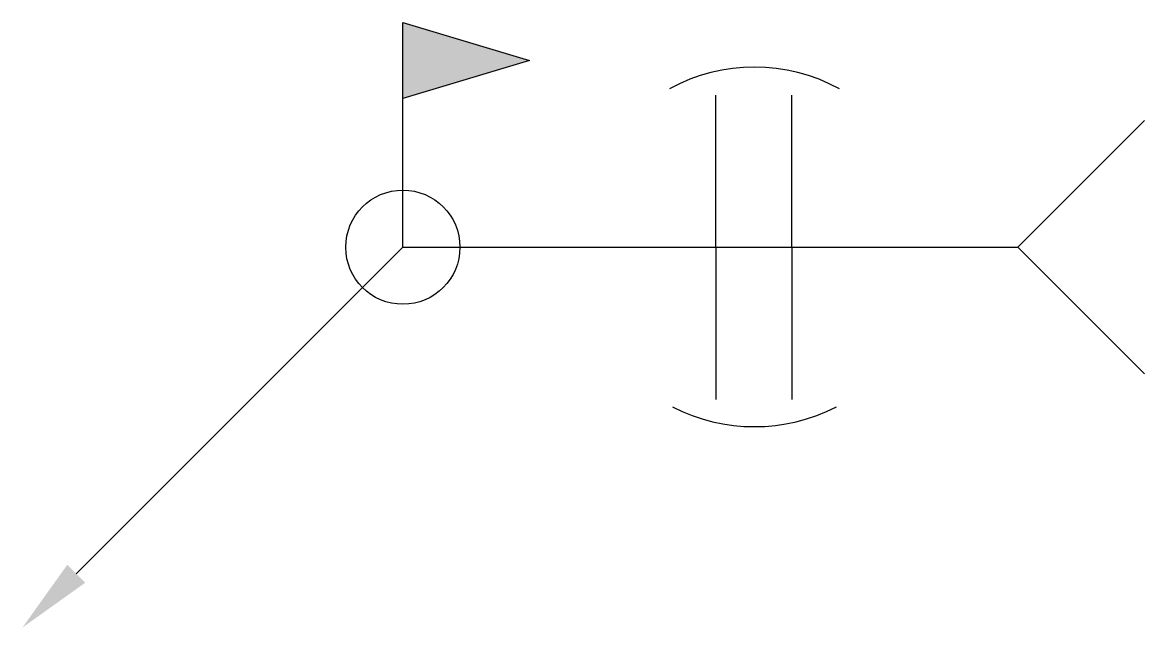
# Model space of a CAD drawing. Extents: x 0 to 44.2, y 0 to 23.9.
import ezdxf

# ---------------------------------------------------------------- set-up
doc = ezdxf.new("R2010")
doc.units = 0
doc.layers.add('SIMBOLOGIA', color=1, linetype='CONTINUOUS')

msp = doc.modelspace()

# ---------------------------------------------------------------- linework, layer by layer
at = {"layer": 'SIMBOLOGIA', "color": 0}
for p, q in [((15, 23.863), (20, 22.363)), ((15, 15), (15, 23.863)), ((20, 22.363), (15, 20.863)), ((27.336, 15), (27.336, 21)), ((30.336, 15), (30.336, 21)), ((39.246, 15), (44.246, 20)), ((2.121, 2.121), (15, 15)), ((15, 15), (39.246, 15)), ((27.336, 15), (27.336, 9)), ((30.336, 15), (30.336, 9)), ((44.246, 10), (39.246, 15))]:
    msp.add_line(p, q, dxfattribs=at)
msp.add_circle((15, 15), 2.25, dxfattribs=at)
for start, end in [(61.786, 118.214), (242.8546, 297.1454)]:
    msp.add_arc((28.863, 15.008), 7.085, start, end, dxfattribs=at)
for points in [[(15, 23.863), (20, 22.363), (15, 20.863)], [(2.475, 1.768), (1.768, 2.475), (0, 0)]]:
    msp.add_solid(points, dxfattribs=at)

doc.saveas('drawing.dxf')
